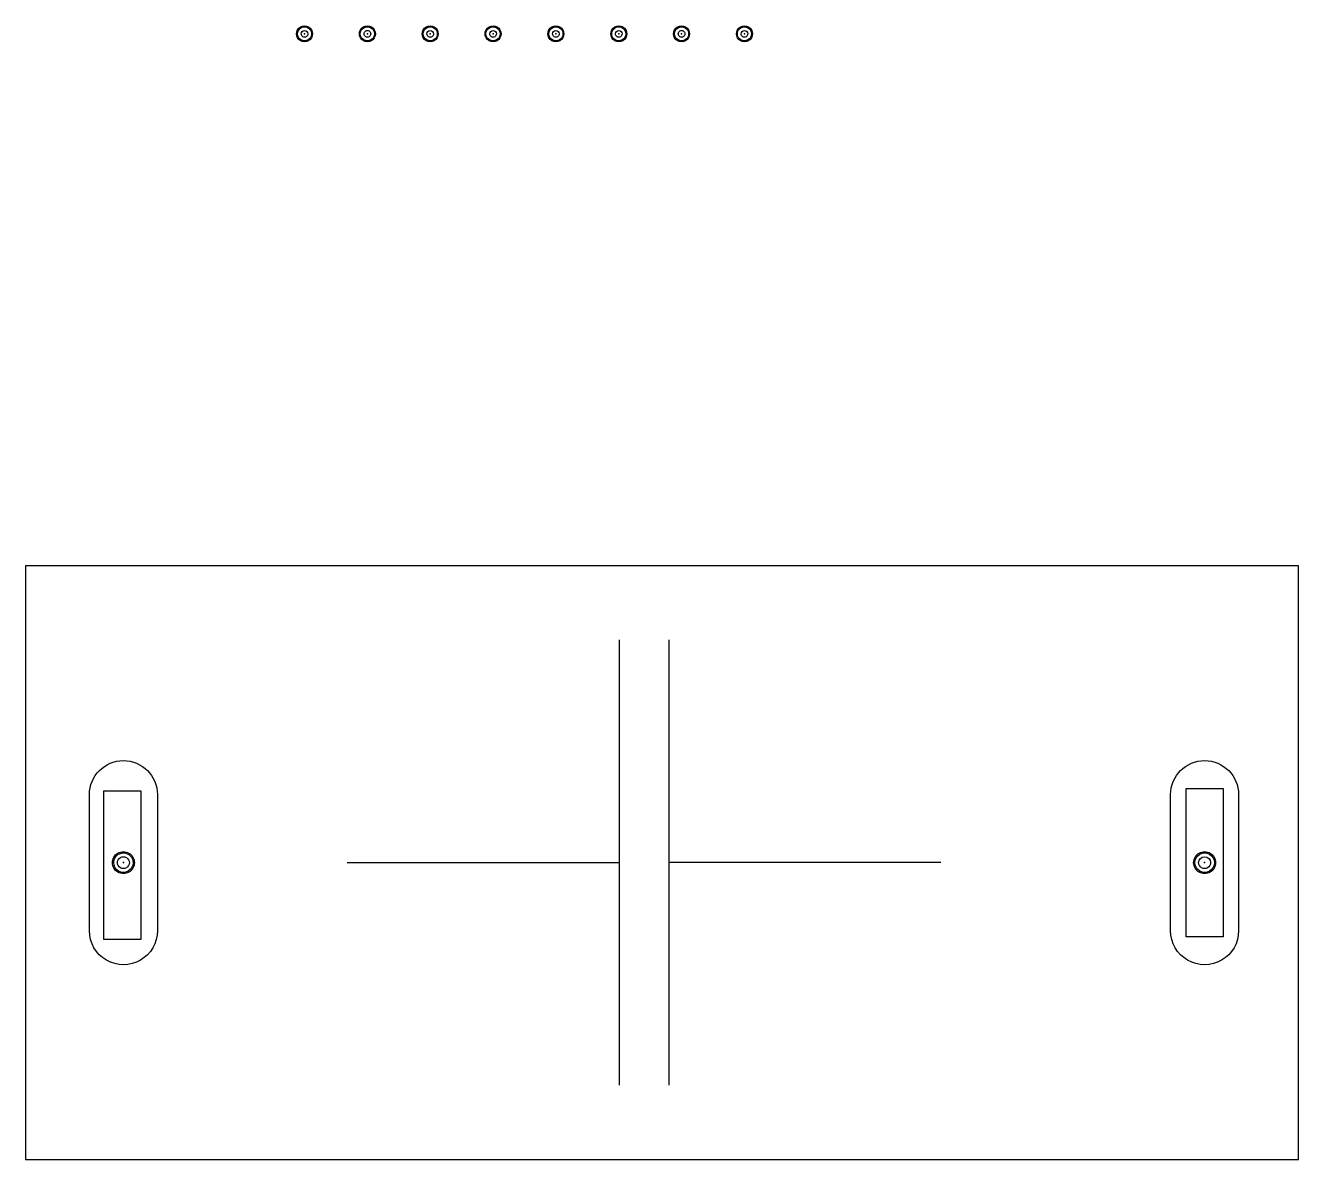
# Model space of a CAD drawing. Header units: millimetres. Extents: x 24815 to 37444, y -10619 to 6020.
# Drawn here: x 28002.4 to 28053.8, y 5818.2 to 5864 of the extents above; entities that cross this region are included whole.
import ezdxf

# ---------------------------------------------------------------- set-up
doc = ezdxf.new("R2010")
doc.units = ezdxf.units.MM

# ---------------------------------------------------------------- blocks, each defined once
blk = doc.blocks.new('A$C3CC6408C')
at = {"color": 2}
for p, q in [((-166.644, -67.249), (-172.643, -67.249)), ((-172.643, -67.249), (-172.643, -91.247)), ((-121.188, -67.249), (-166.644, -67.249)), ((-121.188, -91.247), (-121.188, -67.249)), ((-148.645, -70.248), (-148.645, -88.247)), ((-146.646, -70.248), (-146.646, -88.247)), ((-170.059, -81.998), (-170.059, -76.498)), ((-170.059, -76.498), (-170.059, -76.498)), ((-170.059, -81.998), (-170.059, -76.498)), ((-170.059, -76.498), (-170.059, -76.498)), ((-169.478, -82.347), (-169.478, -76.348)), ((-169.478, -76.348), (-167.978, -76.348)), ((-167.978, -76.348), (-167.978, -82.347)), ((-167.309, -76.498), (-167.309, -81.998)), ((-167.309, -76.498), (-167.309, -81.998)), ((-126.359, -81.998), (-126.359, -76.498)), ((-126.359, -76.498), (-126.359, -76.498)), ((-126.359, -81.998), (-126.359, -76.498)), ((-126.359, -76.498), (-126.359, -76.498)), ((-125.734, -82.247), (-125.734, -76.248)), ((-125.734, -76.248), (-124.234, -76.248)), ((-124.234, -76.248), (-124.234, -82.247)), ((-123.609, -76.498), (-123.609, -81.998)), ((-123.609, -76.498), (-123.609, -81.998)), ((-159.645, -79.248), (-148.645, -79.248)), ((-135.647, -79.248), (-146.646, -79.248)), ((-125.234, -82.247), (-125.734, -82.247)), ((-124.234, -82.247), (-125.234, -82.247)), ((-167.978, -82.347), (-169.478, -82.347)), ((-172.643, -91.247), (-121.188, -91.247))]:
    blk.add_line(p, q, dxfattribs=at)
at = {"color": 2, "extrusion": (0, 0, -1)}
for centre, major_axis, start_param, end_param in [((-161.364, -45.75), (-0.229, 0.229), 5.497787, 8.63938), ((-161.364, -45.75), (-0.229, 0.229), 5.497787, 8.63938), ((-161.364, -45.75), (0.229, 0.229), 0.785398, 3.926991), ((-161.364, -45.75), (0.229, 0.229), 0.785398, 3.926991), ((-161.364, -45.75), (-0.225, 0.225), 5.497787, 8.63938), ((-161.364, -45.75), (-0.225, 0.225), 5.497787, 8.63938), ((-161.364, -45.75), (0.225, 0.225), 0.785398, 3.926991), ((-161.364, -45.75), (0.225, 0.225), 0.785398, 3.926991), ((-161.364, -45.75), (0.202, 0.202), 3.926991, 7.068583), ((-161.364, -45.75), (0.202, 0.202), 3.926991, 7.068583), ((-161.364, -45.75), (0.202, 0.202), 3.926991, 7.068583), ((-161.364, -45.75), (0.202, 0.202), 3.926991, 7.068583), ((-161.364, -45.75), (0.202, 0.202), 3.926991, 7.068583), ((-161.364, -45.75), (0.202, 0.202), 3.926991, 7.068583), ((-161.364, -45.75), (0.202, 0.202), 3.926991, 7.068583), ((-161.364, -45.75), (0.202, 0.202), 3.926991, 7.068583), ((-161.364, -45.75), (0.202, 0.202), 3.926991, 7.068583), ((-161.364, -45.75), (0.202, 0.202), 3.926991, 7.068583), ((-161.364, -45.75), (0.202, 0.202), 3.926991, 7.068583), ((-161.364, -45.75), (0.202, 0.202), 0.785398, 3.926991), ((-161.364, -45.75), (0.202, 0.202), 0.785398, 3.926991), ((-161.364, -45.75), (0.202, 0.202), 0.785398, 3.926991), ((-161.364, -45.75), (0.202, 0.202), 0.785398, 3.926991), ((-161.364, -45.75), (0.202, 0.202), 0.785398, 3.926991), ((-161.364, -45.75), (0.202, 0.202), 0.785398, 3.926991), ((-161.364, -45.75), (0.202, 0.202), 0.785398, 3.926991), ((-161.364, -45.75), (0.202, 0.202), 0.785398, 3.926991), ((-161.364, -45.75), (0.202, 0.202), 0.785398, 3.926991), ((-161.364, -45.75), (0.202, 0.202), 0.785398, 3.926991), ((-161.364, -45.75), (0.202, 0.202), 0.785398, 3.926991), ((-161.364, -45.75), (0.0943, 0.0943), 3.926991, 7.068583), ((-161.364, -45.75), (0.0943, 0.0943), 3.926991, 7.068583), ((-161.364, -45.75), (-0.0943, 0.0943), 2.356194, 5.497787), ((-161.364, -45.75), (-0.0943, 0.0943), 2.356194, 5.497787), ((-158.824, -45.75), (-0.229, 0.229), 5.497787, 8.63938), ((-158.824, -45.75), (-0.229, 0.229), 5.497787, 8.63938), ((-158.824, -45.75), (0.229, 0.229), 0.785398, 3.926991), ((-158.824, -45.75), (0.229, 0.229), 0.785398, 3.926991), ((-158.824, -45.75), (0.225, 0.225), 3.926991, 7.068583), ((-158.824, -45.75), (0.225, 0.225), 3.926991, 7.068583), ((-158.824, -45.75), (0.225, 0.225), 0.785398, 3.926991), ((-158.824, -45.75), (0.225, 0.225), 0.785398, 3.926991), ((-158.824, -45.75), (-0.202, 0.202), 5.497787, 8.63938), ((-158.824, -45.75), (-0.202, 0.202), 5.497787, 8.63938), ((-158.824, -45.75), (-0.202, 0.202), 5.497787, 8.63938), ((-158.824, -45.75), (-0.202, 0.202), 5.497787, 8.63938), ((-158.824, -45.75), (-0.202, 0.202), 5.497787, 8.63938), ((-158.824, -45.75), (-0.202, 0.202), 5.497787, 8.63938), ((-158.824, -45.75), (-0.202, 0.202), 5.497787, 8.63938), ((-158.824, -45.75), (-0.202, 0.202), 5.497787, 8.63938), ((-158.824, -45.75), (-0.202, 0.202), 5.497787, 8.63938), ((-158.824, -45.75), (-0.202, 0.202), 5.497787, 8.63938), ((-158.824, -45.75), (-0.202, 0.202), 5.497787, 8.63938), ((-158.824, -45.75), (0.202, 0.202), 0.785398, 3.926991), ((-158.824, -45.75), (0.202, 0.202), 0.785398, 3.926991), ((-158.824, -45.75), (0.202, 0.202), 0.785398, 3.926991), ((-158.824, -45.75), (0.202, 0.202), 0.785398, 3.926991), ((-158.824, -45.75), (0.202, 0.202), 0.785398, 3.926991), ((-158.824, -45.75), (0.202, 0.202), 0.785398, 3.926991), ((-158.824, -45.75), (0.202, 0.202), 0.785398, 3.926991), ((-158.824, -45.75), (0.202, 0.202), 0.785398, 3.926991), ((-158.824, -45.75), (0.202, 0.202), 0.785398, 3.926991), ((-158.824, -45.75), (0.202, 0.202), 0.785398, 3.926991), ((-158.824, -45.75), (0.202, 0.202), 0.785398, 3.926991), ((-158.824, -45.75), (-0.0943, 0.0943), 5.497787, 8.63938), ((-158.824, -45.75), (-0.0943, 0.0943), 5.497787, 8.63938), ((-158.824, -45.75), (0.0943, 0.0943), 0.785398, 3.926991), ((-158.824, -45.75), (0.0943, 0.0943), 0.785398, 3.926991), ((-156.284, -45.75), (-0.229, 0.229), 5.497787, 8.63938), ((-156.284, -45.75), (-0.229, 0.229), 5.497787, 8.63938), ((-156.284, -45.75), (0.229, 0.229), 0.785398, 3.926991), ((-156.284, -45.75), (0.229, 0.229), 0.785398, 3.926991), ((-156.284, -45.75), (0.225, 0.225), 3.926991, 7.068583), ((-156.284, -45.75), (0.225, 0.225), 3.926991, 7.068583), ((-156.284, -45.75), (-0.225, 0.225), 2.356194, 5.497787), ((-156.284, -45.75), (-0.225, 0.225), 2.356194, 5.497787), ((-156.284, -45.75), (-0.202, 0.202), 5.497787, 8.63938), ((-156.284, -45.75), (-0.202, 0.202), 5.497787, 8.63938), ((-156.284, -45.75), (-0.202, 0.202), 5.497787, 8.63938), ((-156.284, -45.75), (-0.202, 0.202), 5.497787, 8.63938), ((-156.284, -45.75), (-0.202, 0.202), 5.497787, 8.63938), ((-156.284, -45.75), (-0.202, 0.202), 5.497787, 8.63938), ((-156.284, -45.75), (-0.202, 0.202), 5.497787, 8.63938), ((-156.284, -45.75), (-0.202, 0.202), 5.497787, 8.63938), ((-156.284, -45.75), (-0.202, 0.202), 5.497787, 8.63938), ((-156.284, -45.75), (-0.202, 0.202), 5.497787, 8.63938), ((-156.284, -45.75), (-0.202, 0.202), 5.497787, 8.63938), ((-156.284, -45.75), (-0.202, 0.202), 2.356194, 5.497787), ((-156.284, -45.75), (-0.202, 0.202), 2.356194, 5.497787), ((-156.284, -45.75), (-0.202, 0.202), 2.356194, 5.497787), ((-156.284, -45.75), (-0.202, 0.202), 2.356194, 5.497787), ((-156.284, -45.75), (-0.202, 0.202), 2.356194, 5.497787), ((-156.284, -45.75), (-0.202, 0.202), 2.356194, 5.497787), ((-156.284, -45.75), (-0.202, 0.202), 2.356194, 5.497787), ((-156.284, -45.75), (-0.202, 0.202), 2.356194, 5.497787), ((-156.284, -45.75), (-0.202, 0.202), 2.356194, 5.497787), ((-156.284, -45.75), (-0.202, 0.202), 2.356194, 5.497787), ((-156.284, -45.75), (-0.202, 0.202), 2.356194, 5.497787), ((-156.284, -45.75), (0.0943, 0.0943), 3.926991, 7.068583), ((-156.284, -45.75), (0.0943, 0.0943), 3.926991, 7.068583), ((-156.284, -45.75), (0.0943, 0.0943), 0.785398, 3.926991), ((-156.284, -45.75), (0.0943, 0.0943), 0.785398, 3.926991), ((-153.744, -45.75), (-0.229, 0.229), 5.497787, 8.63938), ((-153.744, -45.75), (-0.229, 0.229), 5.497787, 8.63938), ((-153.744, -45.75), (0.229, 0.229), 0.785398, 3.926991), ((-153.744, -45.75), (0.229, 0.229), 0.785398, 3.926991), ((-153.744, -45.75), (-0.225, 0.225), 5.497787, 8.63938), ((-153.744, -45.75), (-0.225, 0.225), 5.497787, 8.63938), ((-153.744, -45.75), (-0.225, 0.225), 2.356194, 5.497787), ((-153.744, -45.75), (-0.225, 0.225), 2.356194, 5.497787), ((-153.744, -45.75), (-0.202, 0.202), 5.497787, 8.63938), ((-153.744, -45.75), (-0.202, 0.202), 5.497787, 8.63938), ((-153.744, -45.75), (-0.202, 0.202), 5.497787, 8.63938), ((-153.744, -45.75), (-0.202, 0.202), 5.497787, 8.63938), ((-153.744, -45.75), (-0.202, 0.202), 5.497787, 8.63938), ((-153.744, -45.75), (-0.202, 0.202), 5.497787, 8.63938), ((-153.744, -45.75), (-0.202, 0.202), 5.497787, 8.63938), ((-153.744, -45.75), (-0.202, 0.202), 5.497787, 8.63938), ((-153.744, -45.75), (-0.202, 0.202), 5.497787, 8.63938), ((-153.744, -45.75), (-0.202, 0.202), 5.497787, 8.63938), ((-153.744, -45.75), (-0.202, 0.202), 5.497787, 8.63938), ((-153.744, -45.75), (-0.202, 0.202), 2.356194, 5.497787), ((-153.744, -45.75), (-0.202, 0.202), 2.356194, 5.497787), ((-153.744, -45.75), (-0.202, 0.202), 2.356194, 5.497787), ((-153.744, -45.75), (-0.202, 0.202), 2.356194, 5.497787), ((-153.744, -45.75), (-0.202, 0.202), 2.356194, 5.497787), ((-153.744, -45.75), (-0.202, 0.202), 2.356194, 5.497787), ((-153.744, -45.75), (-0.202, 0.202), 2.356194, 5.497787), ((-153.744, -45.75), (-0.202, 0.202), 2.356194, 5.497787), ((-153.744, -45.75), (-0.202, 0.202), 2.356194, 5.497787), ((-153.744, -45.75), (-0.202, 0.202), 2.356194, 5.497787), ((-153.744, -45.75), (-0.202, 0.202), 2.356194, 5.497787), ((-153.744, -45.75), (0.0943, 0.0943), 3.926991, 7.068583), ((-153.744, -45.75), (0.0943, 0.0943), 3.926991, 7.068583), ((-153.744, -45.75), (0.0943, 0.0943), 0.785398, 3.926991), ((-153.744, -45.75), (0.0943, 0.0943), 0.785398, 3.926991), ((-151.204, -45.75), (-0.229, 0.229), 5.497787, 8.63938), ((-151.204, -45.75), (-0.229, 0.229), 5.497787, 8.63938), ((-151.204, -45.75), (0.229, 0.229), 0.785398, 3.926991), ((-151.204, -45.75), (0.229, 0.229), 0.785398, 3.926991), ((-151.204, -45.75), (-0.225, 0.225), 5.497787, 8.63938), ((-151.204, -45.75), (-0.225, 0.225), 5.497787, 8.63938), ((-151.204, -45.75), (0.225, 0.225), 0.785398, 3.926991), ((-151.204, -45.75), (0.225, 0.225), 0.785398, 3.926991), ((-151.204, -45.75), (-0.202, 0.202), 5.497787, 8.63938), ((-151.204, -45.75), (-0.202, 0.202), 5.497787, 8.63938), ((-151.204, -45.75), (-0.202, 0.202), 5.497787, 8.63938), ((-151.204, -45.75), (-0.202, 0.202), 5.497787, 8.63938), ((-151.204, -45.75), (-0.202, 0.202), 5.497787, 8.63938), ((-151.204, -45.75), (-0.202, 0.202), 5.497787, 8.63938), ((-151.204, -45.75), (-0.202, 0.202), 5.497787, 8.63938), ((-151.204, -45.75), (-0.202, 0.202), 5.497787, 8.63938), ((-151.204, -45.75), (-0.202, 0.202), 5.497787, 8.63938), ((-151.204, -45.75), (-0.202, 0.202), 5.497787, 8.63938), ((-151.204, -45.75), (-0.202, 0.202), 5.497787, 8.63938), ((-151.204, -45.75), (0.202, 0.202), 0.785398, 3.926991), ((-151.204, -45.75), (0.202, 0.202), 0.785398, 3.926991), ((-151.204, -45.75), (0.202, 0.202), 0.785398, 3.926991), ((-151.204, -45.75), (0.202, 0.202), 0.785398, 3.926991), ((-151.204, -45.75), (0.202, 0.202), 0.785398, 3.926991), ((-151.204, -45.75), (0.202, 0.202), 0.785398, 3.926991), ((-151.204, -45.75), (0.202, 0.202), 0.785398, 3.926991), ((-151.204, -45.75), (0.202, 0.202), 0.785398, 3.926991), ((-151.204, -45.75), (0.202, 0.202), 0.785398, 3.926991), ((-151.204, -45.75), (0.202, 0.202), 0.785398, 3.926991), ((-151.204, -45.75), (0.202, 0.202), 0.785398, 3.926991), ((-151.204, -45.75), (0.0943, 0.0943), 3.926991, 7.068583), ((-151.204, -45.75), (0.0943, 0.0943), 3.926991, 7.068583), ((-151.204, -45.75), (0.0943, 0.0943), 0.785398, 3.926991), ((-151.204, -45.75), (0.0943, 0.0943), 0.785398, 3.926991), ((-148.664, -45.75), (-0.229, 0.229), 5.497787, 8.63938), ((-148.664, -45.75), (-0.229, 0.229), 5.497787, 8.63938), ((-148.664, -45.75), (0.229, 0.229), 0.785398, 3.926991), ((-148.664, -45.75), (0.229, 0.229), 0.785398, 3.926991), ((-148.664, -45.75), (-0.225, 0.225), 5.497787, 8.63938), ((-148.664, -45.75), (-0.225, 0.225), 5.497787, 8.63938), ((-148.664, -45.75), (0.225, 0.225), 0.785398, 3.926991), ((-148.664, -45.75), (0.225, 0.225), 0.785398, 3.926991), ((-148.664, -45.75), (0.202, 0.202), 3.926991, 7.068583), ((-148.664, -45.75), (0.202, 0.202), 3.926991, 7.068583), ((-148.664, -45.75), (0.202, 0.202), 3.926991, 7.068583), ((-148.664, -45.75), (0.202, 0.202), 3.926991, 7.068583), ((-148.664, -45.75), (0.202, 0.202), 3.926991, 7.068583), ((-148.664, -45.75), (0.202, 0.202), 3.926991, 7.068583), ((-148.664, -45.75), (0.202, 0.202), 3.926991, 7.068583), ((-148.664, -45.75), (0.202, 0.202), 3.926991, 7.068583), ((-148.664, -45.75), (0.202, 0.202), 3.926991, 7.068583), ((-148.664, -45.75), (0.202, 0.202), 3.926991, 7.068583), ((-148.664, -45.75), (0.202, 0.202), 3.926991, 7.068583), ((-148.664, -45.75), (0.202, 0.202), 0.785398, 3.926991), ((-148.664, -45.75), (0.202, 0.202), 0.785398, 3.926991), ((-148.664, -45.75), (0.202, 0.202), 0.785398, 3.926991), ((-148.664, -45.75), (0.202, 0.202), 0.785398, 3.926991), ((-148.664, -45.75), (0.202, 0.202), 0.785398, 3.926991), ((-148.664, -45.75), (0.202, 0.202), 0.785398, 3.926991), ((-148.664, -45.75), (0.202, 0.202), 0.785398, 3.926991), ((-148.664, -45.75), (0.202, 0.202), 0.785398, 3.926991), ((-148.664, -45.75), (0.202, 0.202), 0.785398, 3.926991), ((-148.664, -45.75), (0.202, 0.202), 0.785398, 3.926991), ((-148.664, -45.75), (0.202, 0.202), 0.785398, 3.926991), ((-148.664, -45.75), (0.0943, 0.0943), 3.926991, 7.068583), ((-148.664, -45.75), (0.0943, 0.0943), 3.926991, 7.068583), ((-148.664, -45.75), (-0.0943, 0.0943), 2.356194, 5.497787), ((-148.664, -45.75), (-0.0943, 0.0943), 2.356194, 5.497787), ((-146.124, -45.75), (-0.229, 0.229), 5.497787, 8.63938), ((-146.124, -45.75), (-0.229, 0.229), 5.497787, 8.63938), ((-146.124, -45.75), (0.229, 0.229), 0.785398, 3.926991), ((-146.124, -45.75), (0.229, 0.229), 0.785398, 3.926991), ((-146.124, -45.75), (0.225, 0.225), 3.926991, 7.068583), ((-146.124, -45.75), (0.225, 0.225), 3.926991, 7.068583), ((-146.124, -45.75), (0.225, 0.225), 0.785398, 3.926991), ((-146.124, -45.75), (0.225, 0.225), 0.785398, 3.926991), ((-146.124, -45.75), (-0.202, 0.202), 5.497787, 8.63938), ((-146.124, -45.75), (-0.202, 0.202), 5.497787, 8.63938), ((-146.124, -45.75), (-0.202, 0.202), 5.497787, 8.63938), ((-146.124, -45.75), (-0.202, 0.202), 5.497787, 8.63938), ((-146.124, -45.75), (-0.202, 0.202), 5.497787, 8.63938), ((-146.124, -45.75), (-0.202, 0.202), 5.497787, 8.63938), ((-146.124, -45.75), (-0.202, 0.202), 5.497787, 8.63938), ((-146.124, -45.75), (-0.202, 0.202), 5.497787, 8.63938), ((-146.124, -45.75), (-0.202, 0.202), 5.497787, 8.63938), ((-146.124, -45.75), (-0.202, 0.202), 5.497787, 8.63938), ((-146.124, -45.75), (-0.202, 0.202), 5.497787, 8.63938), ((-146.124, -45.75), (0.202, 0.202), 0.785398, 3.926991), ((-146.124, -45.75), (0.202, 0.202), 0.785398, 3.926991), ((-146.124, -45.75), (0.202, 0.202), 0.785398, 3.926991), ((-146.124, -45.75), (0.202, 0.202), 0.785398, 3.926991), ((-146.124, -45.75), (0.202, 0.202), 0.785398, 3.926991), ((-146.124, -45.75), (0.202, 0.202), 0.785398, 3.926991), ((-146.124, -45.75), (0.202, 0.202), 0.785398, 3.926991), ((-146.124, -45.75), (0.202, 0.202), 0.785398, 3.926991), ((-146.124, -45.75), (0.202, 0.202), 0.785398, 3.926991), ((-146.124, -45.75), (0.202, 0.202), 0.785398, 3.926991), ((-146.124, -45.75), (0.202, 0.202), 0.785398, 3.926991), ((-146.124, -45.75), (-0.0943, 0.0943), 5.497787, 8.63938), ((-146.124, -45.75), (-0.0943, 0.0943), 5.497787, 8.63938), ((-146.124, -45.75), (0.0943, 0.0943), 0.785398, 3.926991), ((-146.124, -45.75), (0.0943, 0.0943), 0.785398, 3.926991), ((-143.584, -45.75), (-0.229, 0.229), 5.497787, 8.63938), ((-143.584, -45.75), (-0.229, 0.229), 5.497787, 8.63938), ((-143.584, -45.75), (0.229, 0.229), 0.785398, 3.926991), ((-143.584, -45.75), (0.229, 0.229), 0.785398, 3.926991), ((-143.584, -45.75), (0.225, 0.225), 3.926991, 7.068583), ((-143.584, -45.75), (0.225, 0.225), 3.926991, 7.068583), ((-143.584, -45.75), (-0.225, 0.225), 2.356194, 5.497787), ((-143.584, -45.75), (-0.225, 0.225), 2.356194, 5.497787), ((-143.584, -45.75), (-0.202, 0.202), 5.497787, 8.63938), ((-143.584, -45.75), (-0.202, 0.202), 5.497787, 8.63938), ((-143.584, -45.75), (-0.202, 0.202), 5.497787, 8.63938), ((-143.584, -45.75), (-0.202, 0.202), 5.497787, 8.63938), ((-143.584, -45.75), (-0.202, 0.202), 5.497787, 8.63938), ((-143.584, -45.75), (-0.202, 0.202), 5.497787, 8.63938), ((-143.584, -45.75), (-0.202, 0.202), 5.497787, 8.63938), ((-143.584, -45.75), (-0.202, 0.202), 5.497787, 8.63938), ((-143.584, -45.75), (-0.202, 0.202), 5.497787, 8.63938), ((-143.584, -45.75), (-0.202, 0.202), 5.497787, 8.63938), ((-143.584, -45.75), (-0.202, 0.202), 5.497787, 8.63938), ((-143.584, -45.75), (-0.202, 0.202), 2.356194, 5.497787), ((-143.584, -45.75), (-0.202, 0.202), 2.356194, 5.497787), ((-143.584, -45.75), (-0.202, 0.202), 2.356194, 5.497787), ((-143.584, -45.75), (-0.202, 0.202), 2.356194, 5.497787), ((-143.584, -45.75), (-0.202, 0.202), 2.356194, 5.497787), ((-143.584, -45.75), (-0.202, 0.202), 2.356194, 5.497787), ((-143.584, -45.75), (-0.202, 0.202), 2.356194, 5.497787), ((-143.584, -45.75), (-0.202, 0.202), 2.356194, 5.497787), ((-143.584, -45.75), (-0.202, 0.202), 2.356194, 5.497787), ((-143.584, -45.75), (-0.202, 0.202), 2.356194, 5.497787), ((-143.584, -45.75), (-0.202, 0.202), 2.356194, 5.497787), ((-143.584, -45.75), (0.0943, 0.0943), 3.926991, 7.068583), ((-143.584, -45.75), (0.0943, 0.0943), 3.926991, 7.068583), ((-143.584, -45.75), (0.0943, 0.0943), 0.785398, 3.926991), ((-143.584, -45.75), (0.0943, 0.0943), 0.785398, 3.926991), ((-168.684, -76.498), (0.972, 0.972), 3.926991, 7.068583), ((-168.684, -76.498), (0.972, 0.972), 3.926991, 7.068583), ((-124.984, -76.498), (0.972, 0.972), 3.926991, 7.068583), ((-124.984, -76.498), (0.972, 0.972), 3.926991, 7.068583), ((-168.684, -79.248), (-0.314, 0.314), 5.497787, 8.63938), ((-168.684, -79.248), (-0.314, 0.314), 5.497787, 8.63938), ((-168.684, -79.248), (0.278, 0.278), 3.926991, 7.068583), ((-168.684, -79.248), (0.278, 0.278), 3.926991, 7.068583), ((-168.684, -79.248), (0.278, 0.278), 3.926991, 7.068583), ((-168.684, -79.248), (0.278, 0.278), 3.926991, 7.068583), ((-168.684, -79.248), (0.278, 0.278), 3.926991, 7.068583), ((-168.684, -79.248), (0.278, 0.278), 3.926991, 7.068583), ((-168.684, -79.248), (0.278, 0.278), 3.926991, 7.068583), ((-168.684, -79.248), (0.278, 0.278), 3.926991, 7.068583), ((-168.684, -79.248), (0.278, 0.278), 3.926991, 7.068583), ((-168.684, -79.248), (0.278, 0.278), 3.926991, 7.068583), ((-168.684, -79.248), (0.278, 0.278), 3.926991, 7.068583), ((-168.684, -79.248), (-0.171, 0.171), 5.497787, 8.63938), ((-168.684, -79.248), (-0.171, 0.171), 5.497787, 8.63938), ((-124.984, -79.248), (-0.314, 0.314), 5.497787, 8.63938), ((-124.984, -79.248), (-0.314, 0.314), 5.497787, 8.63938), ((-124.984, -79.248), (-0.278, 0.278), 5.497787, 8.63938), ((-124.984, -79.248), (-0.278, 0.278), 5.497787, 8.63938), ((-124.984, -79.248), (-0.278, 0.278), 5.497787, 8.63938), ((-124.984, -79.248), (-0.278, 0.278), 5.497787, 8.63938), ((-124.984, -79.248), (-0.278, 0.278), 5.497787, 8.63938), ((-124.984, -79.248), (-0.278, 0.278), 5.497787, 8.63938), ((-124.984, -79.248), (-0.278, 0.278), 5.497787, 8.63938), ((-124.984, -79.248), (-0.278, 0.278), 5.497787, 8.63938), ((-124.984, -79.248), (-0.278, 0.278), 5.497787, 8.63938), ((-124.984, -79.248), (-0.278, 0.278), 5.497787, 8.63938), ((-124.984, -79.248), (-0.278, 0.278), 5.497787, 8.63938), ((-124.984, -79.248), (0.171, 0.171), 3.926991, 7.068583), ((-124.984, -79.248), (0.171, 0.171), 3.926991, 7.068583), ((-168.684, -79.248), (-0.314, 0.314), 2.356194, 5.497787), ((-168.684, -79.248), (-0.314, 0.314), 2.356194, 5.497787), ((-168.684, -79.248), (0.278, 0.278), 0.785398, 3.926991), ((-168.684, -79.248), (0.278, 0.278), 0.785398, 3.926991), ((-168.684, -79.248), (0.278, 0.278), 0.785398, 3.926991), ((-168.684, -79.248), (0.278, 0.278), 0.785398, 3.926991), ((-168.684, -79.248), (0.278, 0.278), 0.785398, 3.926991), ((-168.684, -79.248), (0.278, 0.278), 0.785398, 3.926991), ((-168.684, -79.248), (0.278, 0.278), 0.785398, 3.926991), ((-168.684, -79.248), (0.278, 0.278), 0.785398, 3.926991), ((-168.684, -79.248), (0.278, 0.278), 0.785398, 3.926991), ((-168.684, -79.248), (0.278, 0.278), 0.785398, 3.926991), ((-168.684, -79.248), (0.278, 0.278), 0.785398, 3.926991), ((-168.684, -79.248), (0.171, 0.171), 0.785398, 3.926991), ((-168.684, -79.248), (0.171, 0.171), 0.785398, 3.926991), ((-124.984, -79.248), (-0.314, 0.314), 2.356194, 5.497787), ((-124.984, -79.248), (-0.314, 0.314), 2.356194, 5.497787), ((-124.984, -79.248), (0.278, 0.278), 0.785398, 3.926991), ((-124.984, -79.248), (0.278, 0.278), 0.785398, 3.926991), ((-124.984, -79.248), (0.278, 0.278), 0.785398, 3.926991), ((-124.984, -79.248), (0.278, 0.278), 0.785398, 3.926991), ((-124.984, -79.248), (0.278, 0.278), 0.785398, 3.926991), ((-124.984, -79.248), (0.278, 0.278), 0.785398, 3.926991), ((-124.984, -79.248), (0.278, 0.278), 0.785398, 3.926991), ((-124.984, -79.248), (0.278, 0.278), 0.785398, 3.926991), ((-124.984, -79.248), (0.278, 0.278), 0.785398, 3.926991), ((-124.984, -79.248), (0.278, 0.278), 0.785398, 3.926991), ((-124.984, -79.248), (0.278, 0.278), 0.785398, 3.926991), ((-124.984, -79.248), (0.171, 0.171), 0.785398, 3.926991), ((-124.984, -79.248), (0.171, 0.171), 0.785398, 3.926991), ((-168.684, -81.998), (-0.972, 0.972), 2.356194, 5.497787), ((-168.684, -81.998), (-0.972, 0.972), 2.356194, 5.497787), ((-124.984, -81.998), (-0.972, 0.972), 2.356194, 5.497787), ((-124.984, -81.998), (-0.972, 0.972), 2.356194, 5.497787)]:
    blk.add_ellipse(centre, major_axis=major_axis, ratio=1, start_param=start_param, end_param=end_param, dxfattribs=at)
at = {"color": 2}
for p in [(-161.364, -45.75), (-158.824, -45.75), (-156.284, -45.75), (-153.744, -45.75), (-151.204, -45.75), (-148.664, -45.75), (-146.124, -45.75), (-143.584, -45.75), (-168.684, -79.248), (-124.984, -79.248)]:
    blk.add_point(p, dxfattribs=at)

msp = doc.modelspace()

# ---------------------------------------------------------------- block references
msp.add_blockref('A$C3CC6408C', (28175.01663, 5909.45129))

doc.saveas('drawing.dxf')
